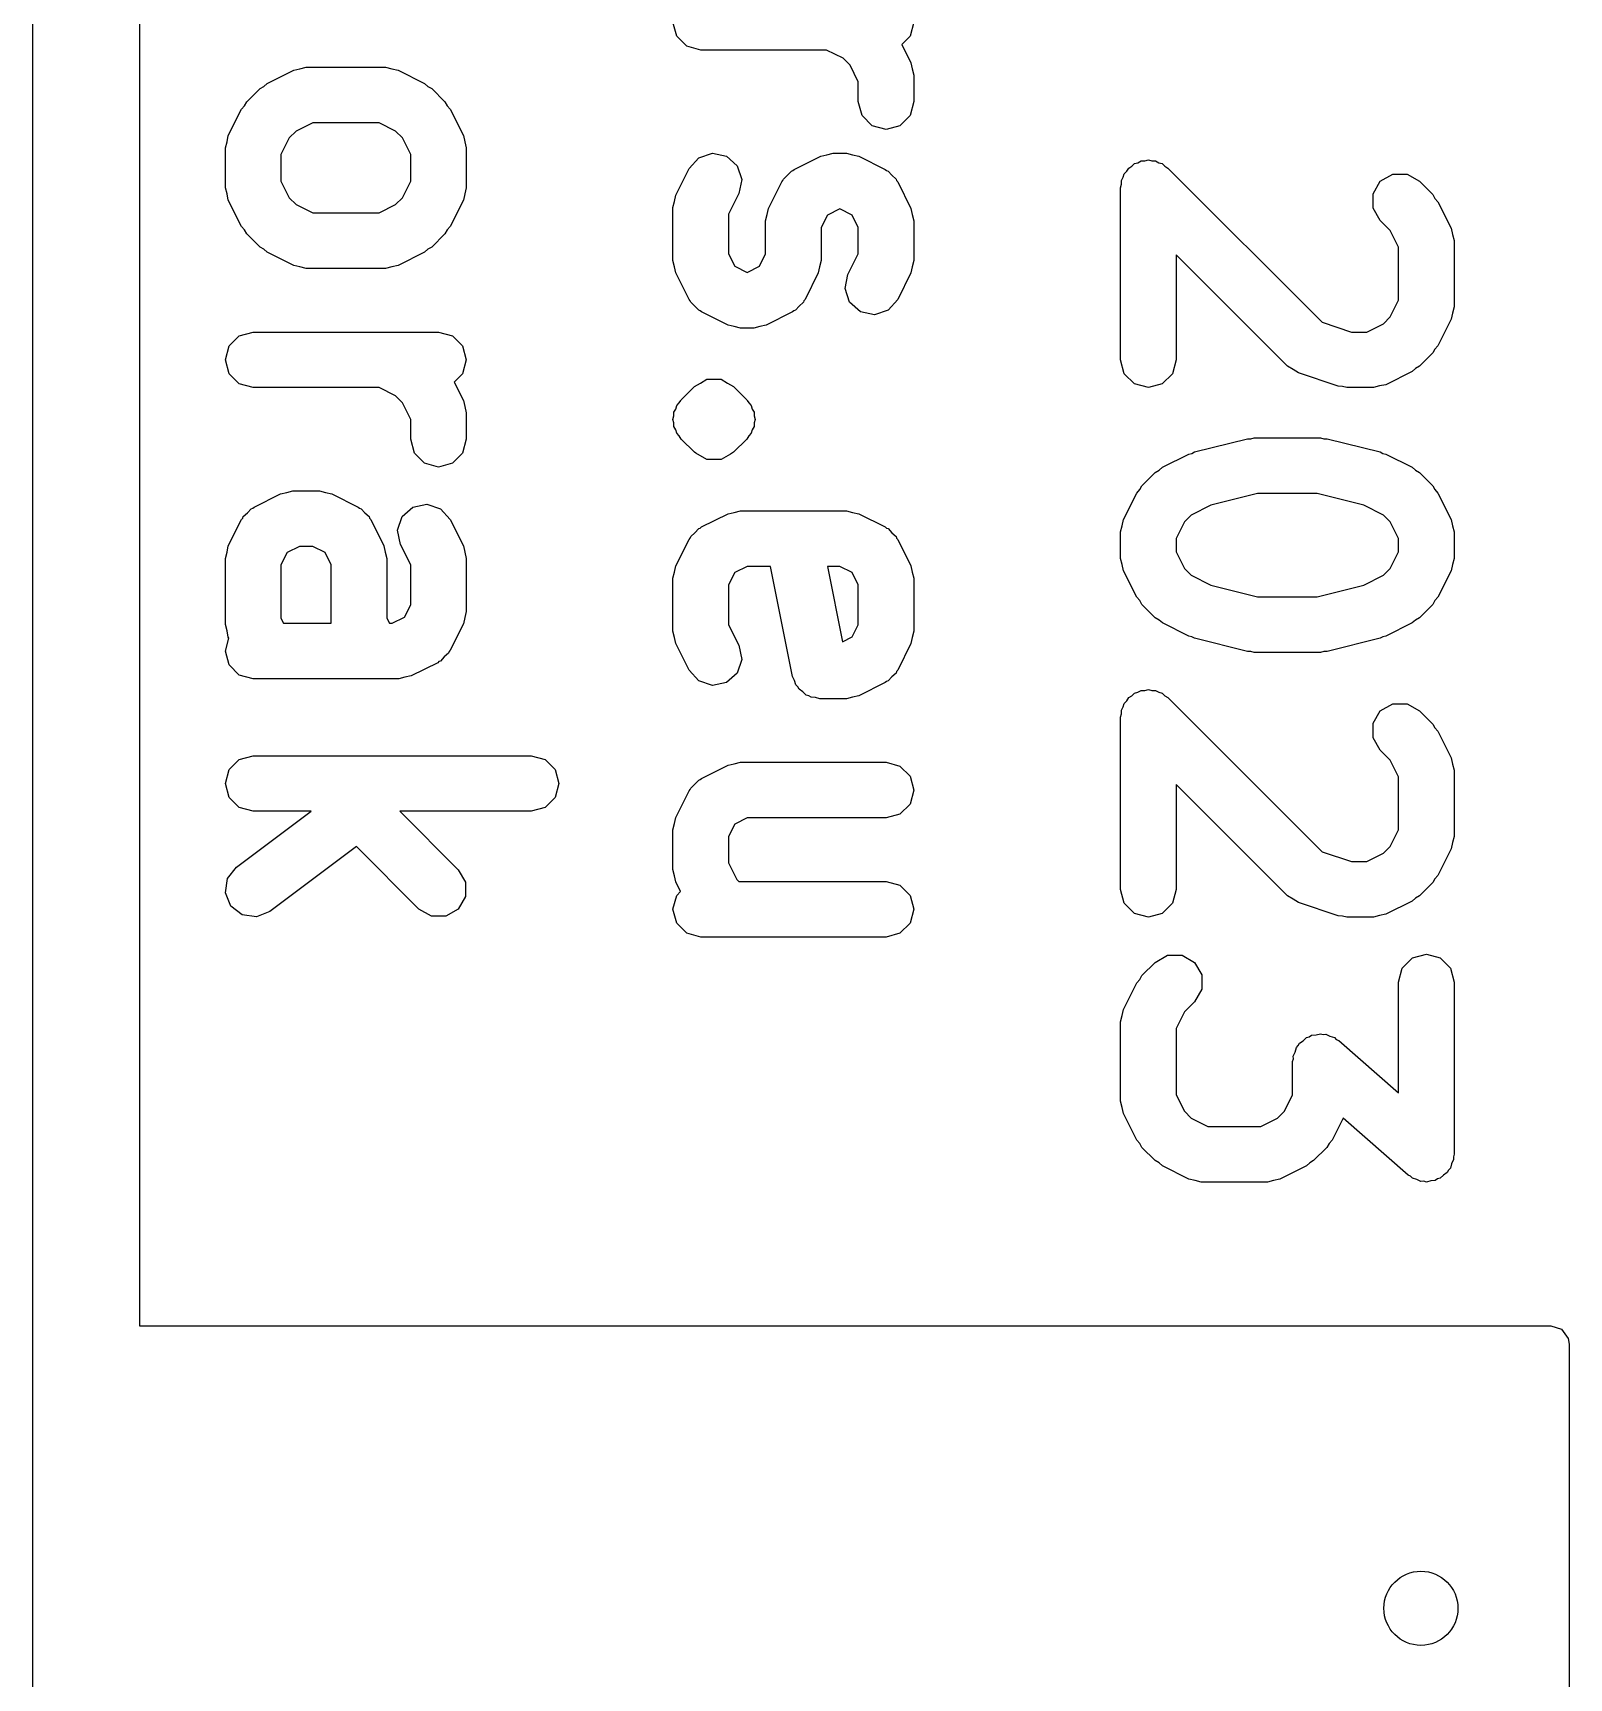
# Model space of a CAD drawing. Extents: x 0 to 2.79, y -2.39 to 0.
# Drawn here: x 0.0012 to 0.3275, y -2.0455 to -1.6961 of the extents above; entities that cross this region are included whole.
import ezdxf

# ---------------------------------------------------------------- set-up
doc = ezdxf.new("R2010")
doc.units = 0
doc.header["$MEASUREMENT"] = 0
doc.layers.add('BLACK', color=7, linetype='CONTINUOUS')

msp = doc.modelspace()

# ---------------------------------------------------------------- linework, layer by layer
at = {"layer": 'BLACK', "linetype": 'CONTINUOUS'}
for p, q in [((0.001201, -1.97069), (0.001201, -1.10157)), ((0.023827, -1.16947), (0.023827, -1.97069)), ((0.137963, -1.69677), (0.137172, -1.69381)), ((0.188353, -1.69381), (0.187562, -1.69677)), ((0.140125, -1.69893), (0.137963, -1.69677)), ((0.187562, -1.69677), (0.185789, -1.69854)), ((0.143078, -1.69972), (0.140125, -1.69893)), ((0.169805, -1.69972), (0.143078, -1.69972)), ((0.173325, -1.70148), (0.169805, -1.69972)), ((0.174782, -1.70294), (0.173325, -1.70148)), ((0.185789, -1.69854), (0.18773, -1.70242)), ((0.050982, -1.70681), (0.056606, -1.704)), ((0.056606, -1.704), (0.057936, -1.70373)), ((0.057936, -1.70373), (0.059247, -1.70337)), ((0.059247, -1.70337), (0.07612, -1.70337)), ((0.07612, -1.70337), (0.077432, -1.70373)), ((0.077432, -1.70373), (0.078761, -1.704)), ((0.078761, -1.704), (0.084386, -1.70681)), ((0.176542, -1.70646), (0.174782, -1.70294)), ((0.18773, -1.70242), (0.188002, -1.70375)), ((0.188002, -1.70375), (0.188353, -1.70506)), ((0.188353, -1.70506), (0.188353, -1.71069)), ((0.046635, -1.71073), (0.049447, -1.70792)), ((0.049447, -1.70792), (0.050271, -1.70744)), ((0.050271, -1.70744), (0.050982, -1.70681)), ((0.084386, -1.70681), (0.085097, -1.70744)), ((0.085097, -1.70744), (0.08592, -1.70792)), ((0.08592, -1.70792), (0.088733, -1.71073)), ((0.176542, -1.71069), (0.176542, -1.70646)), ((0.042717, -1.71789), (0.045529, -1.71226)), ((0.045529, -1.71226), (0.04616, -1.71155)), ((0.04616, -1.71155), (0.046635, -1.71073)), ((0.088733, -1.71073), (0.089208, -1.71155)), ((0.089208, -1.71155), (0.089839, -1.71226)), ((0.089839, -1.71226), (0.092651, -1.71789)), ((0.177333, -1.71364), (0.176542, -1.71069)), ((0.188353, -1.71069), (0.187562, -1.71364)), ((0.060642, -1.71519), (0.057121, -1.71695)), ((0.074726, -1.71519), (0.060642, -1.71519)), ((0.078246, -1.71695), (0.074726, -1.71519)), ((0.179495, -1.7158), (0.177333, -1.71364)), ((0.187562, -1.71364), (0.1854, -1.7158)), ((0.042093, -1.72053), (0.042445, -1.71922)), ((0.042445, -1.71922), (0.042717, -1.71789)), ((0.055664, -1.7184), (0.053904, -1.72192)), ((0.057121, -1.71695), (0.055664, -1.7184)), ((0.079703, -1.7184), (0.078246, -1.71695)), ((0.081463, -1.72192), (0.079703, -1.7184)), ((0.092651, -1.71789), (0.092923, -1.71922)), ((0.092923, -1.71922), (0.093274, -1.72053)), ((0.182448, -1.71659), (0.179495, -1.7158)), ((0.1854, -1.7158), (0.182448, -1.71659)), ((0.042093, -1.72897), (0.042093, -1.72053)), ((0.053904, -1.72192), (0.053904, -1.72757)), ((0.081463, -1.72757), (0.081463, -1.72192)), ((0.093274, -1.72053), (0.093274, -1.72897)), ((0.140608, -1.72492), (0.142636, -1.72263)), ((0.142636, -1.72263), (0.145536, -1.72166)), ((0.145536, -1.72166), (0.148531, -1.72228)), ((0.148531, -1.72228), (0.150818, -1.72431)), ((0.162934, -1.72509), (0.168558, -1.72228)), ((0.168558, -1.72228), (0.169888, -1.722)), ((0.169888, -1.722), (0.171199, -1.72165)), ((0.171199, -1.72165), (0.174011, -1.72165)), ((0.174011, -1.72165), (0.175322, -1.722)), ((0.175322, -1.722), (0.176652, -1.72228)), ((0.176652, -1.72228), (0.182277, -1.72509)), ((0.137796, -1.73054), (0.140608, -1.72492)), ((0.150818, -1.72431), (0.151785, -1.72721)), ((0.161534, -1.72633), (0.162321, -1.72544)), ((0.162321, -1.72544), (0.162664, -1.72533)), ((0.162664, -1.72533), (0.162934, -1.72509)), ((0.182277, -1.72509), (0.182547, -1.72533)), ((0.182547, -1.72533), (0.182889, -1.72544)), ((0.182889, -1.72544), (0.183676, -1.72633)), ((0.232841, -1.72676), (0.233042, -1.72601)), ((0.233042, -1.72601), (0.233592, -1.72546)), ((0.233592, -1.72546), (0.233981, -1.72479)), ((0.233981, -1.72479), (0.234654, -1.7244)), ((0.234654, -1.7244), (0.235204, -1.72385)), ((0.235204, -1.72385), (0.235955, -1.72365)), ((0.235955, -1.72365), (0.236628, -1.72326)), ((0.236628, -1.72326), (0.237405, -1.72326)), ((0.237405, -1.72326), (0.238156, -1.72306)), ((0.238156, -1.72306), (0.238907, -1.72326)), ((0.238907, -1.72326), (0.239685, -1.72326)), ((0.239685, -1.72326), (0.240358, -1.72365)), ((0.240358, -1.72365), (0.241109, -1.72385)), ((0.241109, -1.72385), (0.241659, -1.7244)), ((0.241659, -1.7244), (0.242332, -1.72479)), ((0.242332, -1.72479), (0.275092, -1.75755)), ((0.287411, -1.7276), (0.290059, -1.72607)), ((0.290059, -1.72607), (0.293116, -1.72607)), ((0.293116, -1.72607), (0.295763, -1.7276)), ((0.042445, -1.73028), (0.042093, -1.72897)), ((0.053904, -1.72757), (0.055664, -1.73109)), ((0.079703, -1.73109), (0.081463, -1.72757)), ((0.093274, -1.72897), (0.092923, -1.73028)), ((0.151785, -1.72721), (0.151172, -1.7302)), ((0.157481, -1.73335), (0.160293, -1.72773)), ((0.160293, -1.72773), (0.160532, -1.72746)), ((0.160532, -1.72746), (0.160647, -1.72712)), ((0.160647, -1.72712), (0.161534, -1.72633)), ((0.183676, -1.72633), (0.184564, -1.72712)), ((0.184564, -1.72712), (0.184678, -1.72746)), ((0.184678, -1.72746), (0.184918, -1.72773)), ((0.184918, -1.72773), (0.18773, -1.73335)), ((0.232251, -1.72897), (0.232452, -1.72821)), ((0.232251, -1.76552), (0.232251, -1.72897)), ((0.232452, -1.72744), (0.232841, -1.72676)), ((0.232452, -1.72821), (0.232452, -1.72744)), ((0.285883, -1.73025), (0.287411, -1.7276)), ((0.295763, -1.7276), (0.298575, -1.73041)), ((0.042717, -1.73161), (0.042445, -1.73028)), ((0.045529, -1.73723), (0.042717, -1.73161)), ((0.055664, -1.73109), (0.057121, -1.73255)), ((0.057121, -1.73255), (0.060642, -1.73431)), ((0.074726, -1.73431), (0.078246, -1.73255)), ((0.078246, -1.73255), (0.079703, -1.73109)), ((0.092651, -1.73161), (0.089839, -1.73723)), ((0.092923, -1.73028), (0.092651, -1.73161)), ((0.137172, -1.73318), (0.137523, -1.73187)), ((0.137172, -1.74443), (0.137172, -1.73318)), ((0.137523, -1.73187), (0.137796, -1.73054)), ((0.151172, -1.7302), (0.148983, -1.73458)), ((0.285883, -1.73331), (0.285883, -1.73025)), ((0.298575, -1.73041), (0.29905, -1.73124)), ((0.29905, -1.73124), (0.299681, -1.73195)), ((0.299681, -1.73195), (0.302494, -1.73757)), ((0.060642, -1.73431), (0.074726, -1.73431)), ((0.148983, -1.73458), (0.148983, -1.74304)), ((0.156857, -1.736), (0.157208, -1.73468)), ((0.156857, -1.74304), (0.156857, -1.736)), ((0.157208, -1.73468), (0.157481, -1.73335)), ((0.169976, -1.73477), (0.168668, -1.73739)), ((0.172593, -1.73346), (0.169976, -1.73477)), ((0.172617, -1.73346), (0.172593, -1.73346)), ((0.175234, -1.73477), (0.172617, -1.73346)), ((0.176542, -1.73739), (0.175234, -1.73477)), ((0.18773, -1.73335), (0.188002, -1.73468)), ((0.188002, -1.73468), (0.188353, -1.736)), ((0.188353, -1.736), (0.188353, -1.74443)), ((0.287411, -1.73595), (0.285883, -1.73331)), ((0.289546, -1.73809), (0.287411, -1.73595)), ((0.04616, -1.73794), (0.045529, -1.73723)), ((0.046635, -1.73877), (0.04616, -1.73794)), ((0.049447, -1.74158), (0.046635, -1.73877)), ((0.088733, -1.73877), (0.08592, -1.74158)), ((0.089208, -1.73794), (0.088733, -1.73877)), ((0.089839, -1.73723), (0.089208, -1.73794)), ((0.168668, -1.73739), (0.168668, -1.74443)), ((0.176542, -1.74304), (0.176542, -1.73739)), ((0.291306, -1.74161), (0.289546, -1.73809)), ((0.302494, -1.73757), (0.302766, -1.7389)), ((0.302766, -1.7389), (0.303117, -1.74021)), ((0.303117, -1.74021), (0.303117, -1.75427)), ((0.050271, -1.74205), (0.049447, -1.74158)), ((0.050982, -1.74268), (0.050271, -1.74205)), ((0.056606, -1.7455), (0.050982, -1.74268)), ((0.084386, -1.74268), (0.078761, -1.7455)), ((0.085097, -1.74205), (0.084386, -1.74268)), ((0.08592, -1.74158), (0.085097, -1.74205)), ((0.148983, -1.74304), (0.150291, -1.74565)), ((0.155549, -1.74565), (0.156857, -1.74304)), ((0.174353, -1.74742), (0.176542, -1.74304)), ((0.267726, -1.76689), (0.244062, -1.74322)), ((0.244062, -1.74322), (0.244062, -1.76552)), ((0.291306, -1.75288), (0.291306, -1.74161)), ((0.057936, -1.74577), (0.056606, -1.7455)), ((0.059247, -1.74612), (0.057936, -1.74577)), ((0.07612, -1.74612), (0.059247, -1.74612)), ((0.077432, -1.74577), (0.07612, -1.74612)), ((0.078761, -1.7455), (0.077432, -1.74577)), ((0.137523, -1.74574), (0.137172, -1.74443)), ((0.137796, -1.74707), (0.137523, -1.74574)), ((0.140608, -1.7527), (0.137796, -1.74707)), ((0.150291, -1.74565), (0.152908, -1.74696)), ((0.152908, -1.74696), (0.152932, -1.74696)), ((0.152932, -1.74696), (0.155549, -1.74565)), ((0.168045, -1.74707), (0.165233, -1.7527)), ((0.168317, -1.74574), (0.168045, -1.74707)), ((0.168668, -1.74443), (0.168317, -1.74574)), ((0.18773, -1.74707), (0.184918, -1.7527)), ((0.188002, -1.74574), (0.18773, -1.74707)), ((0.188353, -1.74443), (0.188002, -1.74574)), ((0.173741, -1.75041), (0.174353, -1.74742)), ((0.174707, -1.75331), (0.173741, -1.75041)), ((0.140847, -1.75297), (0.140608, -1.7527)), ((0.140962, -1.75331), (0.140847, -1.75297)), ((0.141849, -1.7541), (0.140962, -1.75331)), ((0.142636, -1.75498), (0.141849, -1.7541)), ((0.163991, -1.7541), (0.163204, -1.75498)), ((0.164879, -1.75331), (0.163991, -1.7541)), ((0.164993, -1.75297), (0.164879, -1.75331)), ((0.165233, -1.7527), (0.164993, -1.75297)), ((0.176994, -1.75534), (0.174707, -1.75331)), ((0.184918, -1.7527), (0.182889, -1.75498)), ((0.289546, -1.7564), (0.291306, -1.75288)), ((0.142979, -1.7551), (0.142636, -1.75498)), ((0.143249, -1.75534), (0.142979, -1.7551)), ((0.148873, -1.75815), (0.143249, -1.75534)), ((0.162591, -1.75534), (0.156967, -1.75815)), ((0.162862, -1.7551), (0.162591, -1.75534)), ((0.163204, -1.75498), (0.162862, -1.7551)), ((0.179989, -1.75595), (0.176994, -1.75534)), ((0.182889, -1.75498), (0.179989, -1.75595)), ((0.275092, -1.75755), (0.281297, -1.75962)), ((0.288089, -1.75786), (0.289546, -1.7564)), ((0.302494, -1.75692), (0.299681, -1.76254)), ((0.302766, -1.75559), (0.302494, -1.75692)), ((0.303117, -1.75427), (0.302766, -1.75559)), ((0.042884, -1.76257), (0.045046, -1.76041)), ((0.045046, -1.76041), (0.047999, -1.75962)), ((0.047999, -1.75962), (0.087369, -1.75962)), ((0.087369, -1.75962), (0.090322, -1.76041)), ((0.090322, -1.76041), (0.092483, -1.76257)), ((0.150203, -1.75842), (0.148873, -1.75815)), ((0.151514, -1.75877), (0.150203, -1.75842)), ((0.154326, -1.75877), (0.151514, -1.75877)), ((0.155637, -1.75842), (0.154326, -1.75877)), ((0.156967, -1.75815), (0.155637, -1.75842)), ((0.281297, -1.75962), (0.284569, -1.75962)), ((0.284569, -1.75962), (0.288089, -1.75786)), ((0.042093, -1.76552), (0.042884, -1.76257)), ((0.092483, -1.76257), (0.093274, -1.76552)), ((0.298575, -1.76407), (0.295763, -1.76689)), ((0.29905, -1.76325), (0.298575, -1.76407)), ((0.299681, -1.76254), (0.29905, -1.76325)), ((0.042884, -1.76848), (0.042093, -1.76552)), ((0.093274, -1.76552), (0.092483, -1.76848)), ((0.233042, -1.76848), (0.232251, -1.76552)), ((0.244062, -1.76552), (0.243271, -1.76848)), ((0.268902, -1.76757), (0.267726, -1.76689)), ((0.270035, -1.76831), (0.268902, -1.76757)), ((0.294228, -1.76799), (0.288604, -1.77081)), ((0.29494, -1.76736), (0.294228, -1.76799)), ((0.295763, -1.76689), (0.29494, -1.76736)), ((0.045046, -1.77064), (0.042884, -1.76848)), ((0.047999, -1.77143), (0.045046, -1.77064)), ((0.074726, -1.77143), (0.047999, -1.77143)), ((0.078246, -1.77319), (0.074726, -1.77143)), ((0.092483, -1.76848), (0.09071, -1.77025)), ((0.09071, -1.77025), (0.092651, -1.77413)), ((0.138902, -1.774), (0.141714, -1.77119)), ((0.141714, -1.77119), (0.142993, -1.77045)), ((0.142993, -1.77045), (0.144361, -1.76966)), ((0.144361, -1.76966), (0.147418, -1.76966)), ((0.147418, -1.76966), (0.147418, -1.76966)), ((0.147418, -1.76966), (0.148787, -1.77045)), ((0.148787, -1.77045), (0.150066, -1.77119)), ((0.150066, -1.77119), (0.152878, -1.774)), ((0.235204, -1.77064), (0.233042, -1.76848)), ((0.238156, -1.77143), (0.235204, -1.77064)), ((0.241109, -1.77064), (0.238156, -1.77143)), ((0.243271, -1.76848), (0.241109, -1.77064)), ((0.278471, -1.77113), (0.270035, -1.76831)), ((0.27942, -1.77118), (0.278471, -1.77113)), ((0.280339, -1.77143), (0.27942, -1.77118)), ((0.285963, -1.77143), (0.280339, -1.77143)), ((0.287274, -1.77108), (0.285963, -1.77143)), ((0.288604, -1.77081), (0.287274, -1.77108)), ((0.079703, -1.77465), (0.078246, -1.77319)), ((0.081463, -1.77817), (0.079703, -1.77465)), ((0.092651, -1.77413), (0.092923, -1.77546)), ((0.137963, -1.77522), (0.138513, -1.77468)), ((0.138513, -1.77468), (0.138827, -1.77413)), ((0.138827, -1.77413), (0.138902, -1.774)), ((0.138902, -1.774), (0.138902, -1.774)), ((0.138902, -1.774), (0.138902, -1.774)), ((0.152878, -1.774), (0.152952, -1.77413)), ((0.152952, -1.77413), (0.153266, -1.77468)), ((0.153266, -1.77468), (0.153816, -1.77522)), ((0.081463, -1.7824), (0.081463, -1.77817)), ((0.092923, -1.77546), (0.093274, -1.77677)), ((0.093274, -1.77677), (0.093274, -1.7824)), ((0.137172, -1.77818), (0.137373, -1.77743)), ((0.137373, -1.77893), (0.137172, -1.77818)), ((0.137373, -1.77665), (0.137762, -1.77598)), ((0.137373, -1.77743), (0.137373, -1.77665)), ((0.137373, -1.77665), (0.137373, -1.77665)), ((0.137762, -1.77598), (0.137963, -1.77522)), ((0.153816, -1.77522), (0.154017, -1.77598)), ((0.154017, -1.77598), (0.154406, -1.77665)), ((0.154406, -1.77665), (0.154406, -1.77665)), ((0.154406, -1.77665), (0.154406, -1.77665)), ((0.154406, -1.77665), (0.154406, -1.77743)), ((0.154406, -1.77743), (0.154607, -1.77818)), ((0.154607, -1.77818), (0.154406, -1.77893)), ((0.137373, -1.77971), (0.137373, -1.77893)), ((0.137762, -1.78038), (0.137373, -1.77971)), ((0.137963, -1.78113), (0.137762, -1.78038)), ((0.138513, -1.78168), (0.137963, -1.78113)), ((0.138902, -1.78235), (0.138513, -1.78168)), ((0.153266, -1.78168), (0.152878, -1.78235)), ((0.153816, -1.78113), (0.153266, -1.78168)), ((0.154017, -1.78038), (0.153816, -1.78113)), ((0.154406, -1.77971), (0.154017, -1.78038)), ((0.154406, -1.77893), (0.154406, -1.77971)), ((0.25995, -1.7823), (0.260654, -1.78211)), ((0.260654, -1.78211), (0.274714, -1.78211)), ((0.274714, -1.78211), (0.275418, -1.7823)), ((0.082255, -1.78535), (0.081463, -1.7824)), ((0.084416, -1.78751), (0.082255, -1.78535)), ((0.092483, -1.78535), (0.090322, -1.78751)), ((0.093274, -1.7824), (0.092483, -1.78535)), ((0.141714, -1.78517), (0.138902, -1.78235)), ((0.142031, -1.78535), (0.141714, -1.78517)), ((0.141714, -1.78517), (0.141714, -1.78517)), ((0.144361, -1.78669), (0.142031, -1.78535)), ((0.149399, -1.78555), (0.147418, -1.78669)), ((0.150066, -1.78517), (0.149399, -1.78555)), ((0.152878, -1.78235), (0.150066, -1.78517)), ((0.150066, -1.78517), (0.150066, -1.78517)), ((0.24114, -1.78836), (0.246764, -1.78555)), ((0.246764, -1.78555), (0.247403, -1.78542)), ((0.247403, -1.78542), (0.247973, -1.7851)), ((0.247973, -1.7851), (0.259221, -1.78229)), ((0.259221, -1.78229), (0.25995, -1.7823)), ((0.275418, -1.7823), (0.276147, -1.78229)), ((0.276147, -1.78229), (0.287395, -1.7851)), ((0.287395, -1.7851), (0.287965, -1.78542)), ((0.287965, -1.78542), (0.288604, -1.78555)), ((0.288604, -1.78555), (0.294228, -1.78836)), ((0.087369, -1.7883), (0.084416, -1.78751)), ((0.090322, -1.78751), (0.087369, -1.7883)), ((0.147418, -1.78669), (0.144361, -1.78669)), ((0.144361, -1.78669), (0.144361, -1.78669)), ((0.239605, -1.78947), (0.240428, -1.78899)), ((0.240428, -1.78899), (0.24114, -1.78836)), ((0.294228, -1.78836), (0.29494, -1.78899)), ((0.29494, -1.78899), (0.295763, -1.78947)), ((0.236317, -1.7931), (0.236793, -1.79228)), ((0.236793, -1.79228), (0.239605, -1.78947)), ((0.295763, -1.78947), (0.298575, -1.79228)), ((0.298575, -1.79228), (0.299051, -1.7931)), ((0.04817, -1.7968), (0.053794, -1.79399)), ((0.053794, -1.79399), (0.055124, -1.79371)), ((0.055124, -1.79371), (0.056435, -1.79336)), ((0.056435, -1.79336), (0.06206, -1.79336)), ((0.06206, -1.79336), (0.063371, -1.79371)), ((0.063371, -1.79371), (0.064701, -1.79399)), ((0.064701, -1.79399), (0.070325, -1.7968)), ((0.232874, -1.79944), (0.235686, -1.79382)), ((0.235686, -1.79382), (0.236317, -1.7931)), ((0.26138, -1.79393), (0.251466, -1.7964)), ((0.273987, -1.79393), (0.26138, -1.79393)), ((0.283902, -1.7964), (0.273987, -1.79393)), ((0.299051, -1.7931), (0.299681, -1.79382)), ((0.299681, -1.79382), (0.302494, -1.79944)), ((0.042717, -1.80506), (0.045529, -1.79944)), ((0.045529, -1.79944), (0.045768, -1.79917)), ((0.045768, -1.79917), (0.045883, -1.79883)), ((0.045883, -1.79883), (0.04677, -1.79804)), ((0.04677, -1.79804), (0.047557, -1.79715)), ((0.047557, -1.79715), (0.0479, -1.79704)), ((0.0479, -1.79704), (0.04817, -1.7968)), ((0.070325, -1.7968), (0.070595, -1.79704)), ((0.070595, -1.79704), (0.070938, -1.79715)), ((0.070938, -1.79715), (0.071725, -1.79804)), ((0.071725, -1.79804), (0.072612, -1.79883)), ((0.072612, -1.79883), (0.072726, -1.79917)), ((0.072726, -1.79917), (0.072966, -1.79944)), ((0.072966, -1.79944), (0.075778, -1.80506)), ((0.078662, -1.80173), (0.079629, -1.79883)), ((0.079629, -1.79883), (0.081916, -1.7968)), ((0.081916, -1.7968), (0.084911, -1.79619)), ((0.084911, -1.79619), (0.087811, -1.79715)), ((0.087811, -1.79715), (0.089839, -1.79944)), ((0.089839, -1.79944), (0.092651, -1.80506)), ((0.143249, -1.80102), (0.148873, -1.79821)), ((0.148873, -1.79821), (0.150203, -1.79793)), ((0.150203, -1.79793), (0.151514, -1.79758)), ((0.151514, -1.79758), (0.174011, -1.79758)), ((0.174011, -1.79758), (0.175322, -1.79793)), ((0.175322, -1.79793), (0.176652, -1.79821)), ((0.176652, -1.79821), (0.182277, -1.80102)), ((0.232602, -1.80077), (0.232874, -1.79944)), ((0.247279, -1.7985), (0.245822, -1.79995)), ((0.251466, -1.7964), (0.247279, -1.7985)), ((0.288089, -1.7985), (0.283902, -1.7964)), ((0.289546, -1.79995), (0.288089, -1.7985)), ((0.302494, -1.79944), (0.302766, -1.80077)), ((0.079275, -1.80472), (0.078662, -1.80173)), ((0.140847, -1.80339), (0.140962, -1.80305)), ((0.140962, -1.80305), (0.141849, -1.80226)), ((0.141849, -1.80226), (0.142636, -1.80137)), ((0.142636, -1.80137), (0.142979, -1.80126)), ((0.142979, -1.80126), (0.143249, -1.80102)), ((0.182277, -1.80102), (0.182547, -1.80126)), ((0.182547, -1.80126), (0.182889, -1.80137)), ((0.182889, -1.80137), (0.183676, -1.80226)), ((0.183676, -1.80226), (0.184564, -1.80305)), ((0.184564, -1.80305), (0.184678, -1.80339)), ((0.232251, -1.80208), (0.232602, -1.80077)), ((0.232251, -1.80771), (0.232251, -1.80208)), ((0.245822, -1.79995), (0.244062, -1.80348)), ((0.291306, -1.80348), (0.289546, -1.79995)), ((0.302766, -1.80077), (0.303117, -1.80208)), ((0.303117, -1.80208), (0.303117, -1.80771)), ((0.042093, -1.80771), (0.042445, -1.80639)), ((0.042445, -1.80639), (0.042717, -1.80506)), ((0.055213, -1.80648), (0.053904, -1.8091)), ((0.057829, -1.80517), (0.055213, -1.80648)), ((0.060665, -1.80517), (0.057829, -1.80517)), ((0.063282, -1.80648), (0.060665, -1.80517)), ((0.064591, -1.8091), (0.063282, -1.80648)), ((0.075778, -1.80506), (0.07605, -1.80639)), ((0.07605, -1.80639), (0.076402, -1.80771)), ((0.081463, -1.8091), (0.079275, -1.80472)), ((0.092651, -1.80506), (0.092923, -1.80639)), ((0.092923, -1.80639), (0.093274, -1.80771)), ((0.137796, -1.80928), (0.140608, -1.80366)), ((0.140608, -1.80366), (0.140847, -1.80339)), ((0.184678, -1.80339), (0.184918, -1.80366)), ((0.184918, -1.80366), (0.18773, -1.80928)), ((0.244062, -1.80348), (0.244062, -1.80631)), ((0.244062, -1.80631), (0.245822, -1.80983)), ((0.289546, -1.80983), (0.291306, -1.80631)), ((0.291306, -1.80631), (0.291306, -1.80348)), ((0.042093, -1.82177), (0.042093, -1.80771)), ((0.053904, -1.8091), (0.053904, -1.82037)), ((0.064591, -1.82148), (0.064591, -1.8091)), ((0.076402, -1.80771), (0.076402, -1.82037)), ((0.081463, -1.81756), (0.081463, -1.8091)), ((0.093274, -1.80771), (0.093274, -1.81895)), ((0.137523, -1.81061), (0.137796, -1.80928)), ((0.152908, -1.80939), (0.150291, -1.8107)), ((0.157921, -1.80939), (0.152908, -1.80939)), ((0.162596, -1.83277), (0.157921, -1.80939)), ((0.172617, -1.80939), (0.169966, -1.80939)), ((0.169966, -1.80939), (0.173173, -1.82543)), ((0.175234, -1.8107), (0.172617, -1.80939)), ((0.18773, -1.80928), (0.188002, -1.81061)), ((0.232602, -1.80902), (0.232251, -1.80771)), ((0.232874, -1.81035), (0.232602, -1.80902)), ((0.245822, -1.80983), (0.247279, -1.81129)), ((0.288089, -1.81129), (0.289546, -1.80983)), ((0.302766, -1.80902), (0.302494, -1.81035)), ((0.303117, -1.80771), (0.302766, -1.80902)), ((0.137172, -1.81192), (0.137523, -1.81061)), ((0.137172, -1.82317), (0.137172, -1.81192)), ((0.150291, -1.8107), (0.148983, -1.81332)), ((0.148983, -1.81332), (0.148983, -1.82178)), ((0.176542, -1.81332), (0.175234, -1.8107)), ((0.176542, -1.82178), (0.176542, -1.81332)), ((0.188002, -1.81061), (0.188353, -1.81192)), ((0.188353, -1.81192), (0.188353, -1.82317)), ((0.235686, -1.81597), (0.232874, -1.81035)), ((0.247279, -1.81129), (0.251466, -1.81338)), ((0.251466, -1.81338), (0.26138, -1.81586)), ((0.273987, -1.81586), (0.283902, -1.81338)), ((0.283902, -1.81338), (0.288089, -1.81129)), ((0.302494, -1.81035), (0.299681, -1.81597)), ((0.236317, -1.81668), (0.235686, -1.81597)), ((0.236793, -1.81751), (0.236317, -1.81668)), ((0.26138, -1.81586), (0.273987, -1.81586)), ((0.299051, -1.81668), (0.298575, -1.81751)), ((0.299681, -1.81597), (0.299051, -1.81668)), ((0.053904, -1.82037), (0.054461, -1.82148)), ((0.076402, -1.82037), (0.076958, -1.82148)), ((0.077538, -1.82148), (0.080155, -1.82018)), ((0.080155, -1.82018), (0.081463, -1.81756)), ((0.092923, -1.82026), (0.092651, -1.82159)), ((0.093274, -1.81895), (0.092923, -1.82026)), ((0.239605, -1.82032), (0.236793, -1.81751)), ((0.240428, -1.82079), (0.239605, -1.82032)), ((0.295763, -1.82032), (0.29494, -1.82079)), ((0.298575, -1.81751), (0.295763, -1.82032)), ((0.042445, -1.82308), (0.042093, -1.82177)), ((0.042717, -1.82441), (0.042445, -1.82308)), ((0.054461, -1.82148), (0.064591, -1.82148)), ((0.076958, -1.82148), (0.077538, -1.82148)), ((0.092651, -1.82159), (0.089839, -1.82722)), ((0.137523, -1.82448), (0.137172, -1.82317)), ((0.148983, -1.82178), (0.151172, -1.82616)), ((0.175234, -1.82439), (0.176542, -1.82178)), ((0.188353, -1.82317), (0.188002, -1.82448)), ((0.24114, -1.82142), (0.240428, -1.82079)), ((0.246764, -1.82424), (0.24114, -1.82142)), ((0.294228, -1.82142), (0.288604, -1.82424)), ((0.29494, -1.82079), (0.294228, -1.82142)), ((0.042093, -1.82739), (0.042831, -1.82464)), ((0.042884, -1.83034), (0.042093, -1.82739)), ((0.042831, -1.82464), (0.042717, -1.82441)), ((0.089599, -1.82749), (0.089485, -1.82783)), ((0.089839, -1.82722), (0.089599, -1.82749)), ((0.137796, -1.82581), (0.137523, -1.82448)), ((0.140608, -1.83144), (0.137796, -1.82581)), ((0.151172, -1.82616), (0.151785, -1.82915)), ((0.173173, -1.82543), (0.175234, -1.82439)), ((0.18773, -1.82581), (0.184918, -1.83144)), ((0.188002, -1.82448), (0.18773, -1.82581)), ((0.247403, -1.82437), (0.246764, -1.82424)), ((0.247973, -1.82468), (0.247403, -1.82437)), ((0.259221, -1.8275), (0.247973, -1.82468)), ((0.25995, -1.82748), (0.259221, -1.8275)), ((0.260654, -1.82767), (0.25995, -1.82748)), ((0.275418, -1.82748), (0.274714, -1.82767)), ((0.276147, -1.8275), (0.275418, -1.82748)), ((0.287395, -1.82468), (0.276147, -1.8275)), ((0.287965, -1.82437), (0.287395, -1.82468)), ((0.288604, -1.82424), (0.287965, -1.82437)), ((0.045046, -1.8325), (0.042884, -1.83034)), ((0.087198, -1.82986), (0.081573, -1.83267)), ((0.087468, -1.82962), (0.087198, -1.82986)), ((0.087811, -1.82951), (0.087468, -1.82962)), ((0.088598, -1.82862), (0.087811, -1.82951)), ((0.089485, -1.82783), (0.088598, -1.82862)), ((0.151785, -1.82915), (0.150818, -1.83205)), ((0.274714, -1.82767), (0.260654, -1.82767)), ((0.047999, -1.8333), (0.045046, -1.8325)), ((0.078933, -1.8333), (0.047999, -1.8333)), ((0.080243, -1.83294), (0.078933, -1.8333)), ((0.081573, -1.83267), (0.080243, -1.83294)), ((0.142636, -1.83372), (0.140608, -1.83144)), ((0.145536, -1.83469), (0.142636, -1.83372)), ((0.148531, -1.83408), (0.145536, -1.83469)), ((0.150818, -1.83205), (0.148531, -1.83408)), ((0.163023, -1.83363), (0.162596, -1.83277)), ((0.163273, -1.83456), (0.163023, -1.83363)), ((0.16369, -1.83498), (0.163273, -1.83456)), ((0.182277, -1.83408), (0.176652, -1.83689)), ((0.182547, -1.83384), (0.182277, -1.83408)), ((0.182889, -1.83372), (0.182547, -1.83384)), ((0.183676, -1.83284), (0.182889, -1.83372)), ((0.184564, -1.83205), (0.183676, -1.83284)), ((0.184678, -1.83171), (0.184564, -1.83205)), ((0.184918, -1.83144), (0.184678, -1.83171)), ((0.163951, -1.83551), (0.16369, -1.83498)), ((0.164753, -1.83604), (0.163951, -1.83551)), ((0.165434, -1.83672), (0.164753, -1.83604)), ((0.166004, -1.83688), (0.165434, -1.83672)), ((0.166495, -1.8372), (0.166004, -1.83688)), ((0.167456, -1.83726), (0.166495, -1.8372)), ((0.168387, -1.83751), (0.167456, -1.83726)), ((0.174011, -1.83751), (0.168387, -1.83751)), ((0.175322, -1.83716), (0.174011, -1.83751)), ((0.176652, -1.83689), (0.175322, -1.83716)), ((0.233042, -1.8385), (0.233592, -1.83795)), ((0.233592, -1.83795), (0.233981, -1.83728)), ((0.233981, -1.83728), (0.234654, -1.83689)), ((0.234654, -1.83689), (0.235204, -1.83634)), ((0.235204, -1.83634), (0.235955, -1.83614)), ((0.235955, -1.83614), (0.236628, -1.83575)), ((0.236628, -1.83575), (0.237405, -1.83575)), ((0.237405, -1.83575), (0.238156, -1.83555)), ((0.238156, -1.83555), (0.238907, -1.83575)), ((0.238907, -1.83575), (0.239685, -1.83575)), ((0.239685, -1.83575), (0.240358, -1.83614)), ((0.240358, -1.83614), (0.241109, -1.83634)), ((0.241109, -1.83634), (0.241659, -1.83689)), ((0.241659, -1.83689), (0.242332, -1.83728)), ((0.242332, -1.83728), (0.275092, -1.87004)), ((0.232251, -1.84145), (0.232452, -1.8407)), ((0.232251, -1.87801), (0.232251, -1.84145)), ((0.232452, -1.83992), (0.232841, -1.83925)), ((0.232452, -1.8407), (0.232452, -1.83992)), ((0.232841, -1.83925), (0.233042, -1.8385)), ((0.285883, -1.84273), (0.287411, -1.84009)), ((0.287411, -1.84009), (0.290059, -1.83856)), ((0.290059, -1.83856), (0.293116, -1.83856)), ((0.293116, -1.83856), (0.295763, -1.84009)), ((0.295763, -1.84009), (0.298575, -1.8429)), ((0.285883, -1.84579), (0.285883, -1.84273)), ((0.298575, -1.8429), (0.29905, -1.84372)), ((0.29905, -1.84372), (0.299681, -1.84443)), ((0.299681, -1.84443), (0.302494, -1.85006)), ((0.287411, -1.84844), (0.285883, -1.84579)), ((0.289546, -1.85057), (0.287411, -1.84844)), ((0.042884, -1.85256), (0.045046, -1.8504)), ((0.045046, -1.8504), (0.047999, -1.84961)), ((0.047999, -1.84961), (0.107054, -1.84961)), ((0.107054, -1.84961), (0.110007, -1.8504)), ((0.110007, -1.8504), (0.112168, -1.85256)), ((0.143249, -1.85445), (0.148873, -1.85164)), ((0.148873, -1.85164), (0.150203, -1.85136)), ((0.150203, -1.85136), (0.151514, -1.85101)), ((0.151514, -1.85101), (0.182448, -1.85101)), ((0.182448, -1.85101), (0.1854, -1.8518)), ((0.1854, -1.8518), (0.187562, -1.85397)), ((0.291306, -1.85409), (0.289546, -1.85057)), ((0.302494, -1.85006), (0.302766, -1.85139)), ((0.302766, -1.85139), (0.303117, -1.8527)), ((0.042093, -1.85551), (0.042884, -1.85256)), ((0.042884, -1.85846), (0.042093, -1.85551)), ((0.112168, -1.85256), (0.112959, -1.85551)), ((0.112959, -1.85551), (0.112168, -1.85846)), ((0.141849, -1.85569), (0.142636, -1.8548)), ((0.142636, -1.8548), (0.142979, -1.85469)), ((0.142979, -1.85469), (0.143249, -1.85445)), ((0.187562, -1.85397), (0.188353, -1.85692)), ((0.291306, -1.86537), (0.291306, -1.85409)), ((0.303117, -1.8527), (0.303117, -1.86676)), ((0.045046, -1.86063), (0.042884, -1.85846)), ((0.112168, -1.85846), (0.110007, -1.86063)), ((0.137796, -1.86271), (0.140608, -1.85709)), ((0.140608, -1.85709), (0.140847, -1.85682)), ((0.140847, -1.85682), (0.140962, -1.85648)), ((0.140962, -1.85648), (0.141849, -1.85569)), ((0.188353, -1.85692), (0.187562, -1.85987)), ((0.267726, -1.87937), (0.244062, -1.85571)), ((0.244062, -1.85571), (0.244062, -1.87801)), ((0.044456, -1.87328), (0.060279, -1.86142)), ((0.047999, -1.86142), (0.045046, -1.86063)), ((0.060279, -1.86142), (0.047999, -1.86142)), ((0.107054, -1.86142), (0.079129, -1.86142)), ((0.079129, -1.86142), (0.091545, -1.87383)), ((0.110007, -1.86063), (0.107054, -1.86142)), ((0.1854, -1.86203), (0.182448, -1.86282)), ((0.187562, -1.85987), (0.1854, -1.86203)), ((0.137172, -1.86535), (0.137523, -1.86404)), ((0.137172, -1.87379), (0.137172, -1.86535)), ((0.137523, -1.86404), (0.137796, -1.86271)), ((0.150291, -1.86413), (0.148983, -1.86675)), ((0.152908, -1.86282), (0.150291, -1.86413)), ((0.182448, -1.86282), (0.152908, -1.86282)), ((0.289546, -1.86889), (0.291306, -1.86537)), ((0.069942, -1.86893), (0.051542, -1.88273)), ((0.083193, -1.88218), (0.069942, -1.86893)), ((0.148983, -1.86675), (0.148983, -1.8724)), ((0.288089, -1.87034), (0.289546, -1.86889)), ((0.302494, -1.8694), (0.299681, -1.87503)), ((0.302766, -1.86807), (0.302494, -1.8694)), ((0.303117, -1.86676), (0.302766, -1.86807)), ((0.148983, -1.8724), (0.150743, -1.87592)), ((0.275092, -1.87004), (0.281297, -1.8721)), ((0.281297, -1.8721), (0.284569, -1.8721)), ((0.284569, -1.8721), (0.288089, -1.87034)), ((0.042136, -1.87872), (0.042568, -1.87569)), ((0.042568, -1.87569), (0.044456, -1.87328)), ((0.091545, -1.87383), (0.093073, -1.87648)), ((0.093073, -1.87648), (0.093073, -1.87954)), ((0.137523, -1.8751), (0.137172, -1.87379)), ((0.137796, -1.87643), (0.137523, -1.8751)), ((0.138799, -1.87844), (0.137796, -1.87643)), ((0.150743, -1.87592), (0.151148, -1.87632)), ((0.151148, -1.87632), (0.182448, -1.87632)), ((0.182448, -1.87632), (0.1854, -1.87711)), ((0.29905, -1.87574), (0.298575, -1.87656)), ((0.299681, -1.87503), (0.29905, -1.87574)), ((0.043274, -1.88155), (0.042136, -1.87872)), ((0.093073, -1.87954), (0.091545, -1.88218)), ((0.137172, -1.88223), (0.137963, -1.87927)), ((0.137963, -1.87927), (0.138799, -1.87844)), ((0.1854, -1.87711), (0.187562, -1.87927)), ((0.187562, -1.87927), (0.188353, -1.88223)), ((0.233042, -1.88096), (0.232251, -1.87801)), ((0.244062, -1.87801), (0.243271, -1.88096)), ((0.268902, -1.88005), (0.267726, -1.87937)), ((0.29494, -1.87985), (0.294228, -1.88048)), ((0.295763, -1.87937), (0.29494, -1.87985)), ((0.298575, -1.87656), (0.295763, -1.87937)), ((0.045679, -1.88344), (0.043274, -1.88155)), ((0.048705, -1.88387), (0.045679, -1.88344)), ((0.051542, -1.88273), (0.048705, -1.88387)), ((0.085841, -1.88371), (0.083193, -1.88218)), ((0.091545, -1.88218), (0.088897, -1.88371)), ((0.137963, -1.88518), (0.137172, -1.88223)), ((0.188353, -1.88223), (0.187562, -1.88518)), ((0.235204, -1.88312), (0.233042, -1.88096)), ((0.238156, -1.88391), (0.235204, -1.88312)), ((0.241109, -1.88312), (0.238156, -1.88391)), ((0.243271, -1.88096), (0.241109, -1.88312)), ((0.270035, -1.8808), (0.268902, -1.88005)), ((0.278471, -1.88361), (0.270035, -1.8808)), ((0.288604, -1.88329), (0.287274, -1.88356)), ((0.294228, -1.88048), (0.288604, -1.88329)), ((0.088897, -1.88371), (0.085841, -1.88371)), ((0.140125, -1.88734), (0.137963, -1.88518)), ((0.187562, -1.88518), (0.1854, -1.88734)), ((0.27942, -1.88367), (0.278471, -1.88361)), ((0.280339, -1.88391), (0.27942, -1.88367)), ((0.285963, -1.88391), (0.280339, -1.88391)), ((0.287274, -1.88356), (0.285963, -1.88391)), ((0.143078, -1.88813), (0.140125, -1.88734)), ((0.182448, -1.88813), (0.143078, -1.88813)), ((0.1854, -1.88734), (0.182448, -1.88813)), ((0.236793, -1.89633), (0.239605, -1.89352)), ((0.239605, -1.89352), (0.242252, -1.89199)), ((0.242252, -1.89199), (0.245309, -1.89199)), ((0.245309, -1.89199), (0.247956, -1.89352)), ((0.247956, -1.89352), (0.249485, -1.89617)), ((0.292097, -1.89474), (0.294259, -1.89258)), ((0.294259, -1.89258), (0.297211, -1.89179)), ((0.297211, -1.89179), (0.300164, -1.89258)), ((0.300164, -1.89258), (0.302326, -1.89474)), ((0.235686, -1.89787), (0.236317, -1.89715)), ((0.236317, -1.89715), (0.236793, -1.89633)), ((0.249485, -1.89617), (0.249485, -1.89922)), ((0.291306, -1.89769), (0.292097, -1.89474)), ((0.302326, -1.89474), (0.303117, -1.89769)), ((0.232874, -1.90349), (0.235686, -1.89787)), ((0.249485, -1.89922), (0.247956, -1.90187)), ((0.291306, -1.92124), (0.291306, -1.89769)), ((0.303117, -1.89769), (0.303117, -1.93425)), ((0.232602, -1.90482), (0.232874, -1.90349)), ((0.245822, -1.904), (0.244062, -1.90752)), ((0.247956, -1.90187), (0.245822, -1.904)), ((0.232251, -1.90613), (0.232602, -1.90482)), ((0.232251, -1.923), (0.232251, -1.90613)), ((0.244062, -1.90752), (0.244062, -1.92161)), ((0.2696, -1.91161), (0.270012, -1.9112)), ((0.270012, -1.9112), (0.27027, -1.91068)), ((0.27027, -1.91068), (0.271076, -1.91014)), ((0.271076, -1.91014), (0.271761, -1.90945)), ((0.271761, -1.90945), (0.272325, -1.9093)), ((0.272325, -1.9093), (0.27281, -1.90898)), ((0.27281, -1.90898), (0.273778, -1.90891)), ((0.273778, -1.90891), (0.274714, -1.90866)), ((0.274714, -1.90866), (0.275278, -1.90881)), ((0.275278, -1.90881), (0.27586, -1.90877)), ((0.27586, -1.90877), (0.27673, -1.9092)), ((0.27673, -1.9092), (0.277667, -1.90945)), ((0.277667, -1.90945), (0.278079, -1.90987)), ((0.278079, -1.90987), (0.278603, -1.91012)), ((0.278603, -1.91012), (0.291306, -1.92124)), ((0.268809, -1.91457), (0.26896, -1.914)), ((0.268809, -1.92161), (0.268809, -1.91457)), ((0.268921, -1.91342), (0.269349, -1.91255)), ((0.26896, -1.914), (0.268921, -1.91342)), ((0.269349, -1.91255), (0.2696, -1.91161)), ((0.244062, -1.92161), (0.245822, -1.92513)), ((0.267049, -1.92513), (0.268809, -1.92161)), ((0.232602, -1.92431), (0.232251, -1.923)), ((0.232874, -1.92564), (0.232602, -1.92431)), ((0.245822, -1.92513), (0.247279, -1.92659)), ((0.265592, -1.92659), (0.267049, -1.92513)), ((0.235686, -1.93127), (0.232874, -1.92564)), ((0.247279, -1.92659), (0.250799, -1.92835)), ((0.250799, -1.92835), (0.262072, -1.92835)), ((0.262072, -1.92835), (0.265592, -1.92659)), ((0.279512, -1.92661), (0.277184, -1.93127)), ((0.293323, -1.9387), (0.279512, -1.92661)), ((0.236317, -1.93198), (0.235686, -1.93127)), ((0.236793, -1.9328), (0.236317, -1.93198)), ((0.276553, -1.93198), (0.276078, -1.9328)), ((0.277184, -1.93127), (0.276553, -1.93198)), ((0.239605, -1.93562), (0.236793, -1.9328)), ((0.240428, -1.93609), (0.239605, -1.93562)), ((0.273266, -1.93562), (0.272442, -1.93609)), ((0.276078, -1.9328), (0.273266, -1.93562)), ((0.303005, -1.9354), (0.302577, -1.93627)), ((0.303117, -1.93425), (0.302966, -1.93482)), ((0.302966, -1.93482), (0.303005, -1.9354)), ((0.24114, -1.93672), (0.240428, -1.93609)), ((0.246764, -1.93953), (0.24114, -1.93672)), ((0.271731, -1.93672), (0.266107, -1.93953)), ((0.272442, -1.93609), (0.271731, -1.93672)), ((0.293846, -1.93895), (0.293323, -1.9387)), ((0.294259, -1.93937), (0.293846, -1.93895)), ((0.295196, -1.93962), (0.294259, -1.93937)), ((0.300164, -1.93937), (0.299601, -1.93952)), ((0.30085, -1.93868), (0.300164, -1.93937)), ((0.301656, -1.93814), (0.30085, -1.93868)), ((0.301913, -1.93762), (0.301656, -1.93814)), ((0.302326, -1.9372), (0.301913, -1.93762)), ((0.302577, -1.93627), (0.302326, -1.9372)), ((0.248094, -1.93981), (0.246764, -1.93953)), ((0.249405, -1.94016), (0.248094, -1.93981)), ((0.263466, -1.94016), (0.249405, -1.94016)), ((0.264777, -1.93981), (0.263466, -1.94016)), ((0.266107, -1.93953), (0.264777, -1.93981)), ((0.296066, -1.94005), (0.295196, -1.93962)), ((0.296648, -1.94001), (0.296066, -1.94005)), ((0.297211, -1.94016), (0.296648, -1.94001)), ((0.298148, -1.93991), (0.297211, -1.94016)), ((0.299116, -1.93984), (0.298148, -1.93991)), ((0.299601, -1.93952), (0.299116, -1.93984)), ((0.001201, -2.19606), (0.001201, -1.97069)), ((0.023827, -1.97069), (0.323642, -1.97069)), ((0.323642, -1.97069), (0.325933, -1.97143)), ((0.325933, -1.97143), (0.327349, -1.97338)), ((0.327349, -1.97338), (0.327539, -1.97459)), ((0.327539, -1.97459), (0.327539, -2.03583)), ((0.327539, -2.03583), (0.327539, -2.09592))]:
    msp.add_line(p, q, dxfattribs=at)
at = {"layer": 'BLACK'}
msp.add_circle((0.296063, -2.03071), 0.007874, dxfattribs=at)

doc.saveas('drawing.dxf')
